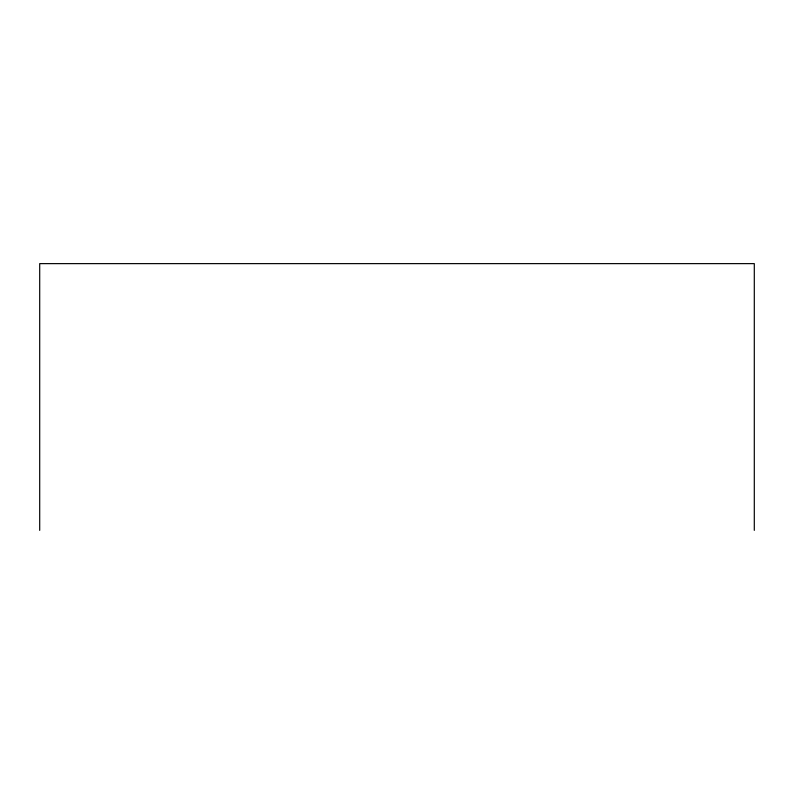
<?xml version="1.0" encoding="UTF-8"?>
<svg xmlns="http://www.w3.org/2000/svg" width="794" height="794" viewBox="0 0 794 794"><rect width="100%" height="100%" fill="white"/><g stroke="black" fill="none" stroke-linecap="round" stroke-linejoin="round"><path stroke-width="1.19" d="M754.3 530.372L754.3 263.628L39.7 263.628L39.7 530.372"/></g></svg>
